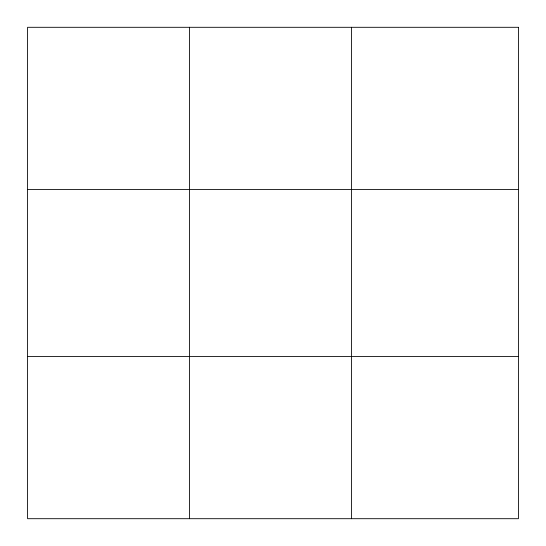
<?xml version="1.0" encoding="UTF-8"?>
<svg xmlns="http://www.w3.org/2000/svg" width="546" height="546" viewBox="0 0 546 546"><rect width="100%" height="100%" fill="white"/><g stroke="black" fill="none" stroke-linecap="round" stroke-linejoin="round"><path stroke-width="0.82" d="M189.558 27.3L189.558 518.7M351.535 27.3L351.535 518.7M27.587 189.462L518.413 189.462M27.587 356.538L518.413 356.538M518.413 27.3L518.413 518.7L27.587 518.7L27.587 27.3L518.413 27.3"/></g></svg>
